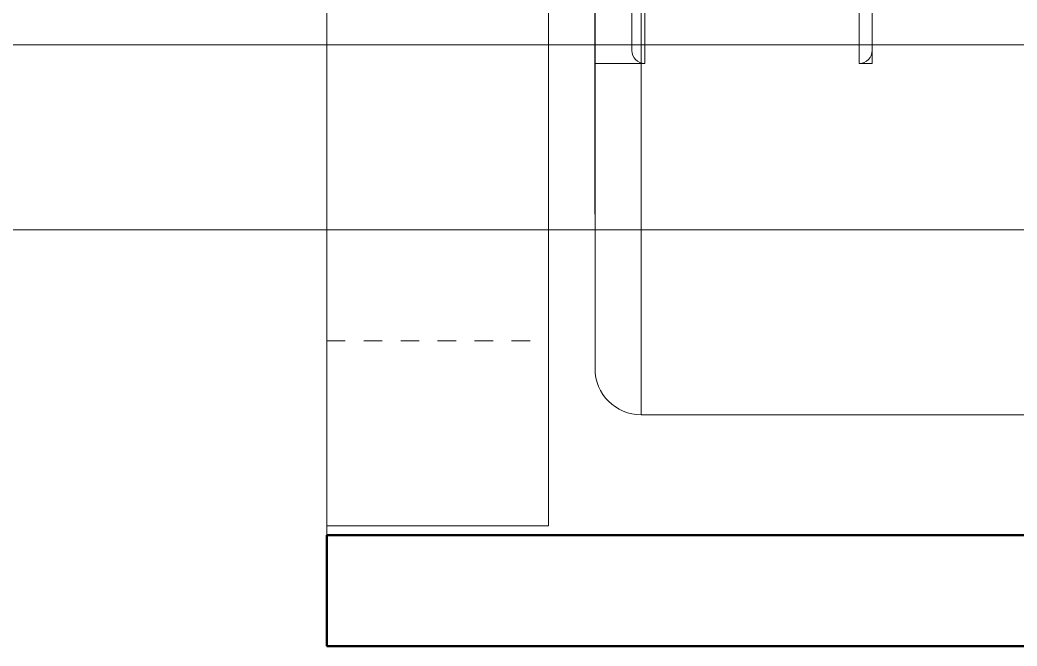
# Model space of a CAD drawing. Header units: millimetres. Extents: x -50460 to 50460, y -35640 to 35640.
# Drawn here: x -35211.3 to -35157.4, y 21131.9 to 21165.8 of the extents above; entities that cross this region are included whole.
import ezdxf

# ---------------------------------------------------------------- set-up
doc = ezdxf.new("R2010")
doc.units = ezdxf.units.MM
doc.linetypes.add('虚线', pattern=[2, 1, -1])
for name, color, linetype, lineweight in [('ACADSichtbare Kanten(DIN_Schmid)', 7, 'Continuous', 50), ('CONV', 4, 'Continuous', 18), ('EB0', 7, 'Continuous', 15), ('EB0_1', 7, 'Continuous', 15), ('实线', 7, 'Continuous', 15), ('尺寸线层', 4, 'Continuous', 18), ('粗实线层', 7, 'Continuous', 15), ('粗实线层_1', 7, 'Continuous', 15), ('虚线层', 100, '虚线', 18)]:
    doc.layers.add(name, color=color, linetype=linetype, lineweight=lineweight)

# ---------------------------------------------------------------- blocks, each defined once
blk = doc.blocks.new('*X2')
at = {"layer": 'CONV'}
blk.add_line((5366, 700), (2965, 700), dxfattribs=at)
blk = doc.blocks.new('*X810')
at = {"layer": 'EB0_1'}
blk.add_line((-750, 130), (280, 130), dxfattribs=at)
blk = doc.blocks.new('*X891')
at = {"layer": '粗实线层'}
for p, q in [((0, -177), (0, -10)), ((12, -10), (12, -177)), ((0, -187), (0, -177)), ((12, -177), (12, -187)), ((0, -187), (12, -187))]:
    blk.add_line(p, q, dxfattribs=at)
at = {"layer": '虚线层'}
blk.add_line((0, -177), (12, -177), dxfattribs=at)
blk = doc.blocks.new('*X892')
at = {"layer": 'ACADSichtbare Kanten(DIN_Schmid)', "linetype": 'Continuous', "lineweight": 50}
for p, q in [((-297.218, -170.589), (-297.218, -164.589)), ((-127.218, -164.589), (-297.218, -164.589)), ((-127.218, -170.589), (-297.218, -170.589))]:
    blk.add_line(p, q, dxfattribs=at)
at = {"layer": '粗实线层_1'}
blk.add_line((-297.218, -170.589), (-297.218, 29.411), dxfattribs=at)
blk = doc.blocks.new('*X888')
at = {"layer": '粗实线层_1'}
for name, p in [('*X892', (306.218, -62.411)), ('*X891', (9, -39.5))]:
    blk.add_blockref(name, p, dxfattribs=at)
blk = doc.blocks.new('*X893')
at = {"layer": '粗实线层'}
for p, q in [((1.01, -42.5), (1.01, -82.5)), ((3, -42.5), (3, -65.3)), ((3.51, -42.5), (3.51, -85)), ((3.51, -85), (3.51, -42.5)), ((3.7, -66), (3.7, -42.5)), ((15.3, -42.5), (15.3, -66)), ((16, -66), (16, -42.5)), ((1, -63.653), (1, -53.858)), ((1, -74.15), (1, -63.653)), ((3.7, -66), (1, -66)), ((16, -66), (15.3, -66)), ((1.01, -74.15), (1, -74.15)), ((73.49, -85), (3.51, -85))]:
    blk.add_line(p, q, dxfattribs=at)
for centre, radius, start, end in [((3.7, -65.3), 0.7, 180.0003, 270), ((15.3, -65.3), 0.7, 270, 0.0001), ((3.51, -82.5), 2.5, 180, 270)]:
    blk.add_arc(centre, radius, start, end, dxfattribs=at)
blk = doc.blocks.new('*X856')
at = {"layer": '粗实线层_1'}
for name, p in [('*X888', (-984, -231.784)), ('*X893', (-961.5, -367.284))]:
    blk.add_blockref(name, p, dxfattribs=at)
blk = doc.blocks.new('*X805')
at = {"layer": 'EB0'}
blk.add_line((-2840, 377.5), (-2380, 377.5), dxfattribs=at)
at = {"layer": '尺寸线层'}
blk.add_blockref('*X810', (-2660, 247.5), dxfattribs=at)
blk.add_blockref('*X856', (-1515, 819.783), dxfattribs=at)

msp = doc.modelspace()

# ---------------------------------------------------------------- block references
at = {"layer": '实线'}
msp.add_blockref('*X2', (-38444.742, 20464.445), dxfattribs=at)

# ---------------------------------------------------------------- next in the draw order: block references
at = {"layer": '尺寸线层'}
msp.add_blockref('*X805', (-32704.742, 20776.945), dxfattribs=at)

doc.saveas('drawing.dxf')
